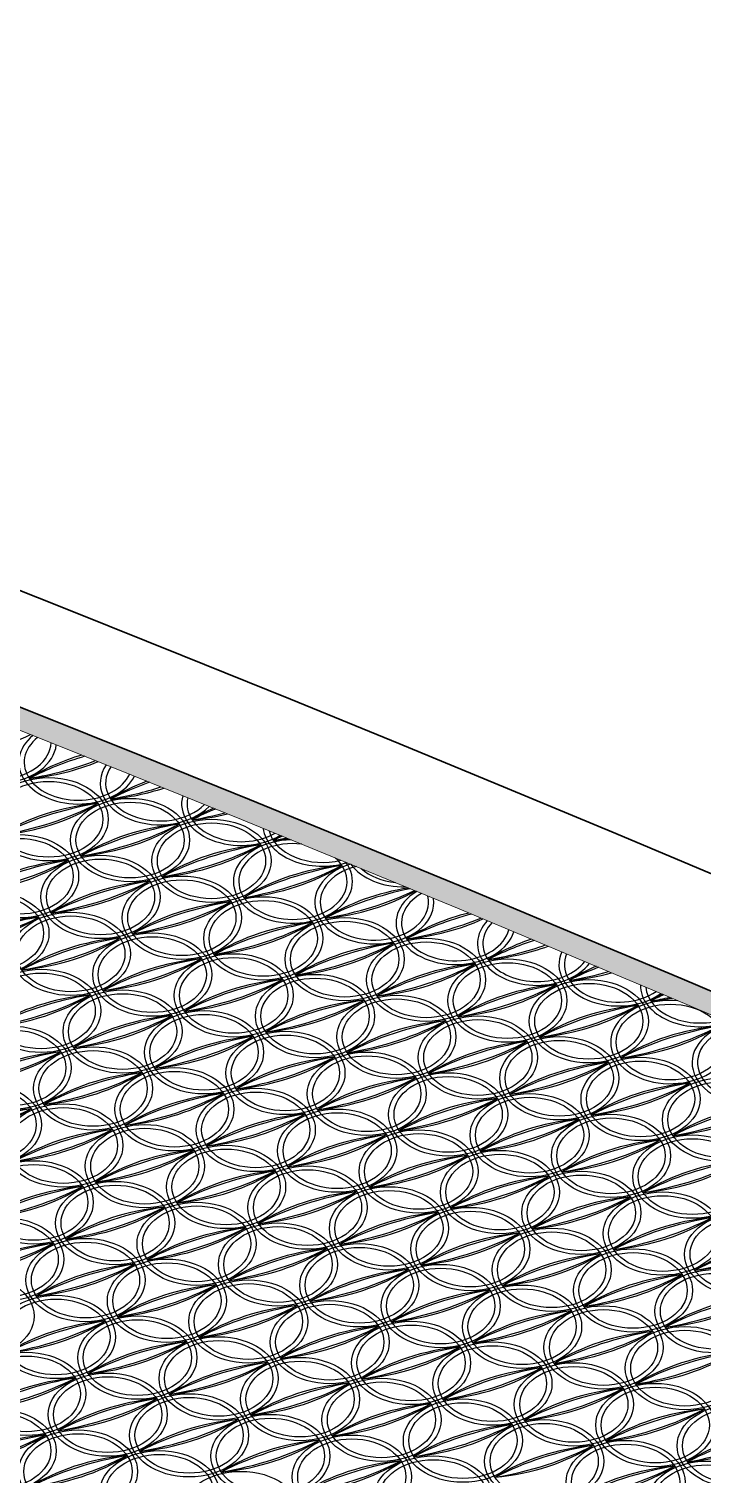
# Model space of a CAD drawing. Extents: x 1767995 to 4174245, y 542814 to 862564.
# Drawn here: x 4082718 to 4088936, y 589354 to 602712 of the extents above; entities that cross this region are included whole.
import ezdxf

# ---------------------------------------------------------------- set-up
doc = ezdxf.new("R2010")
doc.units = 0
doc.header["$LTSCALE"] = 3500
doc.layers.add('桥 构造粗实', color=1, linetype='Continuous', lineweight=30)

# ---------------------------------------------------------------- blocks, each defined once
blk = doc.blocks.new('2121212')
at = {"color": 8}
for centre, major_axis, start_param, end_param in [((-5210, 12138), (550, 0), 2.184179, 6.206131), ((-5210, 12138), (500, 0), 2.136341, 6.25416), ((-5895, 13167), (-1697, 0), 1.707987, 2.197006), ((-4458, 11947), (550, 0), 2.439312, 5.944966), ((-4458, 11947), (500, 0), 2.420868, 5.963503), ((-3773, 10918), (-1697, 0), -1.175579, -0.835323), ((-3420, 10389), (-2505, 0), -1.169356, -0.933532), ((-5495, 13504), (-2505, 0), 1.806196, 2.068667), ((-5143, 12975), (-1697, 0), 1.707987, 2.106935), ((-3706, 11755), (550, 0), 2.68808, 5.689798), ((-3706, 11755), (500, 0), 2.694761, 5.682909), ((-4732, 11421), (-550, 0), 3.141593, 9.424778), ((-4732, 11421), (-500, 0), 3.141593, 9.424778), ((-3021, 10727), (1697, 0), 2.064225, 2.30627), ((-2669, 10198), (-2505, 0), -1.102358, -0.933532), ((-4744, 13313), (2505, 0), -1.335396, -1.138817), ((-4391, 12784), (-1697, 0), 1.707987, 2.010978), ((-2954, 11564), (-550, 0), 6.087206, 8.568036), ((-4046, 10392), (1697, 0), 1.707987, 2.30627), ((-3694, 9863), (-2505, 0), -1.335396, -0.933532), ((-5417, 12449), (-1697, 0), 1.707987, 2.30627), ((-5769, 12978), (2505, 0), -1.335396, -0.933532), ((-2954, 11564), (-500, 0), 6.121513, 8.533831), ((-2269, 10535), (1697, 0), 2.158391, 2.30627), ((-1917, 10006), (-2505, 0), -1.037121, -0.933532), ((-3295, 10200), (-1697, 0), -1.433605, -0.835323), ((-2942, 9672), (-2505, 0), -1.335396, -0.933532), ((-4665, 12258), (-1697, 0), 1.707987, 2.30627), ((-5017, 12786), (-2505, 0), 1.806196, 2.208061), ((-3992, 13121), (-2505, 0), 1.806196, 1.932746), ((-3640, 12592), (-1697, 0), 1.707987, 1.906844), ((-5005, 10894), (-550, 0), 3.141593, 9.424778), ((-2476, 10846), (-550, 0), 4.740392, 9.90956), ((-2203, 11372), (550, 0), 3.234044, 5.132722), ((-2203, 11372), (500, 0), 3.307662, 5.059105), ((-1517, 10344), (-1697, 0), -0.892054, -0.835323), ((-1165, 9815), (-2505, 0), -0.973351, -0.933532), ((-3240, 12930), (-2505, 0), 1.806196, 1.857283), ((-2888, 12401), (1697, 0), -1.433605, -1.351142), ((-4253, 10703), (-550, 0), 3.141593, 9.424778), ((-2543, 10009), (-1697, 0), -1.433605, -0.835323), ((-2191, 9480), (-2505, 0), -1.335396, -0.933532), ((-3913, 12066), (-1697, 0), 1.707987, 2.30627), ((-4265, 12595), (2505, 0), -1.335396, -0.933532), ((-2476, 10846), (-500, 0), 4.549501, 10.100451), ((-4320, 9866), (1697, 0), 1.707987, 2.30627), ((-3968, 9337), (-2505, 0), -1.335396, -0.933532), ((-5690, 11923), (-1697, 0), 1.707987, 2.30627), ((-6043, 12452), (2505, 0), -1.335396, -0.933532), ((-4253, 10703), (-500, 0), 3.141593, 9.424778), ((-1791, 9817), (1697, 0), 1.707987, 2.30627), ((-1439, 9289), (-2505, 0), -1.335396, -0.933532), ((-3161, 11875), (1697, 0), -1.433605, -0.835323), ((-3514, 12403), (-2505, 0), 1.806196, 2.208061), ((-1724, 10654), (550, 0), 1.983456, 6.374575), ((-1724, 10654), (500, 0), 1.909294, 6.448737), ((-1451, 11181), (-550, 0), 6.756387, 7.884829), ((-1451, 11181), (-500, 0), 6.942883, 7.698334), ((-3568, 9674), (-1697, 0), -1.433605, -0.835323), ((-3216, 9145), (2505, 0), 1.806196, 2.208061), ((-4939, 11731), (-1697, 0), 1.707987, 2.30627), ((-5291, 12260), (2505, 0), -1.335396, -0.933532), ((-5279, 10368), (-550, 0), 3.141593, 9.424778), ((-1039, 9626), (-1697, 0), -1.351747, -0.835323), ((-687, 9097), (-2505, 0), -1.284653, -0.933532), ((-2762, 12212), (-2505, 0), 1.806196, 2.168425), ((-2410, 11683), (-1697, 0), 1.707987, 2.249775), ((-973, 10463), (550, 0), 2.284245, 6.068741), ((-973, 10463), (500, 0), 2.250467, 6.10244), ((-4527, 10177), (-550, 0), 3.141593, 9.424778), ((-2816, 9483), (1697, 0), 1.707987, 2.30627), ((-2464, 8954), (-2505, 0), -1.335396, -0.933532), ((-4187, 11540), (-1697, 0), 1.707987, 2.30627), ((-4539, 12069), (-2505, 0), 1.806196, 2.208061), ((-288, 9434), (1697, 0), 1.909406, 2.30627), ((-4594, 9340), (1697, 0), 1.707987, 2.30627), ((-4241, 8811), (-2505, 0), -1.335396, -0.933532), ((-5964, 11397), (1697, 0), -1.433605, -0.835323), ((-6316, 11925), (2505, 0), -1.335396, -0.933532), ((-4527, 10177), (-500, 0), 3.141593, 9.424778), ((-2065, 9291), (1697, 0), 1.707987, 2.30627), ((-1712, 8762), (-2505, 0), -1.335396, -0.933532), ((-3435, 11348), (-1697, 0), 1.707987, 2.30627), ((-3787, 11877), (2505, 0), -1.335396, -0.933532), ((-1998, 10128), (-550, 0), 3.141593, 9.424778), ((-1998, 10128), (-500, 0), 3.141593, 9.424778), ((65, 8906), (-2505, 0), -1.206958, -0.933532), ((-2010, 12020), (2505, 0), -1.335396, -1.039405), ((-1658, 11491), (-1697, 0), 1.707987, 2.154927), ((-221, 10271), (-550, 0), 5.700558, 8.929938), ((-221, 10271), (-500, 0), 5.696064, 8.934662), ((-3842, 9148), (1697, 0), 1.707987, 2.30627), ((-3490, 8619), (-2505, 0), -1.335396, -0.933532), ((-5212, 11205), (-1697, 0), 1.707987, 2.30627), ((-5564, 11734), (2505, 0), -1.335396, -0.933532), ((-1246, 9937), (-550, 0), 3.141593, 9.424778), ((-1246, 9937), (-500, 0), 3.141593, 9.424778), ((464, 9243), (1697, 0), 2.019653, 2.30627), ((816, 8714), (-2505, 0), -1.132712, -0.933532), ((-1313, 9100), (1697, 0), 1.707987, 2.30627), ((-961, 8571), (-2505, 0), -1.335396, -0.933532), ((-2683, 11157), (-1697, 0), 1.707987, 2.30627), ((-3036, 11686), (2505, 0), -1.335396, -0.933532), ((-1258, 11829), (2505, 0), -1.335396, -1.109096), ((-906, 11300), (-1697, 0), 1.707987, 2.05416), ((531, 10080), (-550, 0), 5.975372, 8.648841), ((531, 10080), (-500, 0), 5.998935, 8.624945), ((-4801, 9650), (-550, 0), 3.141593, 9.424778), ((-3090, 8956), (-1697, 0), -1.433605, -0.835323), ((-2738, 8428), (2505, 0), 1.806196, 2.208061), ((-4460, 11014), (-1697, 0), 1.707987, 2.30627), ((-4813, 11542), (-2505, 0), 1.806196, 2.208061), ((-561, 8908), (-1697, 0), -1.433605, -0.835323), ((-209, 8379), (-2505, 0), -1.335396, -0.933532), ((-1932, 10965), (1697, 0), -1.433605, -0.835323), ((-2284, 11494), (-2505, 0), 1.806196, 2.208061), ((1216, 9051), (-1697, 0), -1.018283, -0.835323), ((1568, 8522), (-2505, 0), -1.061322, -0.933532), ((-2338, 8765), (-1697, 0), -1.433605, -0.835323), ((-1986, 8236), (-2505, 0), -1.335396, -0.933532), ((-3709, 10822), (-1697, 0), 1.707987, 2.30627), ((-4061, 11351), (-2505, 0), 1.806196, 2.208061), ((191, 8717), (1697, 0), 1.707987, 2.30627), ((543, 8188), (-2505, 0), -1.335396, -0.933532), ((-1180, 10774), (-1697, 0), 1.707987, 2.30627), ((-1532, 11303), (-2505, 0), 1.806196, 2.208061), ((257, 9554), (-550, 0), 3.141593, 9.424778), ((-507, 11637), (-2505, 0), 1.806196, 1.958521), ((-154, 11108), (1697, 0), -1.433605, -1.196472), ((1283, 9888), (550, 0), 3.135575, 5.199786), ((-4115, 8622), (1697, 0), 1.707987, 2.30627), ((-3763, 8093), (-2505, 0), -1.335396, -0.933532), ((-5486, 10679), (-1697, 0), 1.707987, 2.30627), ((-5838, 11208), (-2505, 0), 1.806196, 2.208061), ((-4049, 9459), (-550, 0), 3.141593, 9.424778), ((-4049, 9459), (-500, 0), 3.141593, 9.424778), ((-1520, 9410), (-550, 0), 3.141593, 9.424778), ((-1520, 9410), (-500, 0), 3.141593, 9.424778), ((1009, 9362), (-550, 0), 4.582021, 10.033258), ((1283, 9888), (500, 0), 3.196104, 5.139109), ((1968, 8860), (-1697, 0), -0.918914, -0.835323), ((2320, 8331), (2505, 0), 2.149497, 2.208061), ((245, 11446), (2505, 0), -1.335396, -1.26188), ((597, 10917), (-1697, 0), 1.707987, 1.825363), ((-3297, 9267), (-550, 0), 3.141593, 9.424778), ((-1587, 8573), (1697, 0), 1.707987, 2.30627), ((-1234, 8045), (-2505, 0), -1.335396, -0.933532), ((-2957, 10631), (-1697, 0), 1.707987, 2.30627), ((-3309, 11159), (2505, 0), -1.335396, -0.933532), ((942, 8525), (1697, 0), 1.707987, 2.30627), ((1295, 7996), (-2505, 0), -1.335396, -0.933532), ((-428, 10582), (-1697, 0), 1.707987, 2.30627), ((-780, 11111), (2505, 0), -1.335396, -0.933532), ((1009, 9362), (-500, 0), 3.141593, 9.424778), ((-5074, 9124), (-550, 0), 3.141593, 9.424778), ((-3364, 8430), (1697, 0), 1.707987, 2.30627), ((-3011, 7901), (-2505, 0), -1.335396, -0.933532), ((-4734, 10487), (-1697, 0), 1.707987, 2.30627), ((-5086, 11016), (2505, 0), -1.335396, -0.933532), ((-3297, 9267), (-500, 0), 3.141593, 9.424778), ((-835, 8382), (1697, 0), 1.707987, 2.30627), ((-483, 7853), (-2505, 0), -1.335396, -0.933532), ((-2205, 10439), (-1697, 0), 1.707987, 2.30627), ((-2557, 10968), (-2505, 0), 1.806196, 2.208061), ((1694, 8333), (1697, 0), 1.707987, 2.30627), ((2046, 7805), (-2505, 0), -1.335396, -0.933532), ((324, 10391), (1697, 0), -1.433605, -0.835323), ((-29, 10919), (-2505, 0), 1.806196, 2.208061), ((1761, 9171), (550, 0), 1.914169, 6.414776), ((1761, 9171), (500, 0), 1.830167, 6.498987), ((-5074, 9124), (-500, 0), 3.141593, 9.424778), ((-2612, 8239), (1697, 0), 1.707987, 2.30627), ((-2260, 7710), (-2505, 0), -1.335396, -0.933532), ((-3982, 10296), (-1697, 0), 1.707987, 2.30627), ((-4335, 10825), (2505, 0), -1.335396, -0.933532), ((-83, 8190), (-1697, 0), -1.433605, -0.835323), ((269, 7662), (-2505, 0), -1.335396, -0.933532), ((-1453, 10247), (1697, 0), -1.433605, -0.835323), ((-1806, 10776), (-2505, 0), 1.806196, 2.208061), ((-16, 9027), (-550, 0), 3.141593, 9.424778), ((-16, 9027), (-500, 0), 3.141593, 9.424778), ((-4389, 8096), (-1697, 0), -1.433605, -0.835323), ((-4037, 7567), (2505, 0), 1.806196, 2.208061), ((-5759, 10153), (1697, 0), -1.433605, -0.835323), ((-6112, 10681), (2505, 0), -1.335396, -0.933532), ((-4322, 8933), (-550, 0), 3.141593, 9.424778), ((-1860, 8047), (-1697, 0), -1.433605, -0.835323), ((-1508, 7518), (-2505, 0), -1.335396, -0.933532), ((-3231, 10104), (-1697, 0), 1.707987, 2.30627), ((-3583, 10633), (-2505, 0), 1.806196, 2.208061), ((735, 8836), (-550, 0), 3.141593, 9.424778), ((-3571, 8741), (-550, 0), 3.141593, 9.424778), ((669, 7999), (1697, 0), 1.707987, 2.30627), ((1021, 7470), (-2505, 0), -1.335396, -0.933532), ((-702, 10056), (-1697, 0), 1.707987, 2.30627), ((-1054, 10585), (2505, 0), -1.335396, -0.933532), ((735, 8836), (-500, 0), 3.141593, 9.424778), ((-5348, 8598), (-550, 0), 3.141593, 9.424778), ((-3637, 7904), (1697, 0), 1.707987, 2.30627), ((-3285, 7375), (-2505, 0), -1.335396, -0.933532), ((-5008, 9961), (1697, 0), -1.433605, -0.835323), ((-5360, 10490), (-2505, 0), 1.806196, 2.208061), ((-1108, 7856), (-1697, 0), -1.433605, -0.835323), ((-756, 7327), (-2505, 0), -1.335396, -0.933532), ((-2479, 9913), (-1697, 0), 1.707987, 2.30627), ((-2831, 10442), (2505, 0), -1.335396, -0.933532), ((-1042, 8693), (-550, 0), 3.141593, 9.424778), ((-1042, 8693), (-500, 0), 3.141593, 9.424778), ((1420, 7807), (1697, 0), 1.707987, 2.30627), ((1773, 7278), (-2505, 0), -1.335396, -0.933532), ((50, 9864), (-1697, 0), 1.707987, 2.30627), ((-302, 10393), (2505, 0), -1.335396, -0.933532), ((-5348, 8598), (-500, 0), 3.141593, 9.424778), ((-2886, 7712), (1697, 0), 1.707987, 2.30627), ((-2533, 7184), (-2505, 0), -1.335396, -0.933532), ((-4256, 9770), (-1697, 0), 1.707987, 2.30627), ((-4608, 10298), (2505, 0), -1.335396, -0.933532), ((-2819, 8550), (-550, 0), 3.141593, 9.424778), ((-2819, 8550), (-500, 0), 3.141593, 9.424778), ((-357, 7664), (1697, 0), 1.707987, 2.30627), ((-4, 7135), (-2505, 0), -1.335396, -0.933532), ((-1727, 9721), (1697, 0), -1.433605, -0.835323), ((-2079, 10250), (-2505, 0), 1.806196, 2.208061), ((-4663, 7569), (1697, 0), 1.707987, 2.30627), ((-4310, 7040), (-2505, 0), -1.335396, -0.933532), ((-6033, 9626), (1697, 0), -1.433605, -0.835323), ((-6385, 10155), (2505, 0), -1.335396, -0.933532), ((-4596, 8406), (-550, 0), 3.141593, 9.424778), ((-4596, 8406), (-500, 0), 3.141593, 9.424778), ((-2134, 7521), (-1697, 0), -1.433605, -0.835323), ((-1781, 6992), (2505, 0), 1.806196, 2.208061), ((-3504, 9578), (-1697, 0), 1.707987, 2.30627), ((-3856, 10107), (2505, 0), -1.335396, -0.933532), ((2172, 7616), (-1697, 0), -1.433605, -0.835323), ((2525, 7087), (-2505, 0), -1.335396, -0.933532), ((802, 9673), (1697, 0), -1.433605, -0.835323), ((450, 10202), (-2505, 0), 1.806196, 2.208061), ((-3911, 7378), (1697, 0), 1.707987, 2.30627), ((-3559, 6849), (-2505, 0), -1.335396, -0.933532), ((-5281, 9435), (-1697, 0), 1.707987, 2.30627), ((-5634, 9964), (-2505, 0), 1.806196, 2.208061), ((-3844, 8215), (-550, 0), 3.141593, 9.424778), ((395, 7473), (-1697, 0), -1.433605, -0.835323), ((747, 6944), (-2505, 0), -1.335396, -0.933532), ((-975, 9530), (-1697, 0), 1.707987, 2.30627), ((-1328, 10059), (-2505, 0), 1.806196, 2.208061), ((-1382, 7329), (1697, 0), 1.707987, 2.30627), ((-1030, 6801), (-2505, 0), -1.335396, -0.933532), ((-2752, 9387), (-1697, 0), 1.707987, 2.30627), ((-3105, 9915), (-2505, 0), 1.806196, 2.208061), ((1147, 7281), (1697, 0), 1.707987, 2.30627), ((1499, 6752), (-2505, 0), -1.335396, -0.933532), ((-224, 9338), (-1697, 0), 1.707987, 2.30627), ((-576, 9867), (2505, 0), -1.335396, -0.933532), ((1213, 8118), (-550, 0), 3.141593, 9.424778), ((1213, 8118), (-500, 0), 3.141593, 9.424778), ((-3159, 7186), (1697, 0), 1.707987, 2.30627), ((-2807, 6657), (-2505, 0), -1.335396, -0.933532), ((-4530, 9243), (-1697, 0), 1.707987, 2.30627), ((-4882, 9772), (2505, 0), -1.335396, -0.933532), ((-3093, 8023), (-550, 0), 3.141593, 9.424778), ((-3093, 8023), (-500, 0), 3.141593, 9.424778), ((-630, 7138), (1697, 0), 1.707987, 2.30627), ((-278, 6609), (-2505, 0), -1.335396, -0.933532), ((-2001, 9195), (-1697, 0), 1.707987, 2.30627), ((-2353, 9724), (2505, 0), -1.335396, -0.933532), ((-564, 7975), (-550, 0), 3.141593, 9.424778), ((-564, 7975), (-500, 0), 3.141593, 9.424778), ((-4870, 7880), (-550, 0), 3.141593, 9.424778), ((-4870, 7880), (-500, 0), 3.141593, 9.424778), ((-2407, 6995), (1697, 0), 1.707987, 2.30627), ((-2055, 6466), (-2505, 0), -1.335396, -0.933532), ((-3778, 9052), (-1697, 0), 1.707987, 2.30627), ((-4130, 9581), (2505, 0), -1.335396, -0.933532), ((-2341, 7832), (-550, 0), 3.141593, 9.424778), ((-2341, 7832), (-500, 0), 3.141593, 9.424778), ((188, 7783), (-550, 0), 3.141593, 9.424778), ((1899, 7090), (1697, 0), 1.707987, 2.30627), ((2251, 6561), (-2505, 0), -1.335396, -0.933532), ((528, 9147), (-1697, 0), 1.707987, 2.30627), ((176, 9675), (2505, 0), -1.335396, -0.933532), ((-4185, 6852), (-1697, 0), -1.433605, -0.835323), ((-3832, 6323), (-2505, 0), -1.335396, -0.933532), ((-5555, 8909), (1697, 0), -1.433605, -0.835323), ((-5907, 9437), (2505, 0), -1.335396, -0.933532), ((-4118, 7689), (-550, 0), 3.141593, 9.424778), ((-4118, 7689), (-500, 0), 3.141593, 9.424778), ((121, 6946), (1697, 0), 1.707987, 2.30627), ((474, 6418), (-2505, 0), -1.335396, -0.933532), ((-1249, 9003), (-1697, 0), 1.707987, 2.30627), ((-1601, 9532), (2505, 0), -1.335396, -0.933532), ((188, 7783), (-500, 0), 3.141593, 9.424778), ((-3366, 7497), (-550, 0), 3.141593, 9.424778), ((-1656, 6803), (-1697, 0), -1.433605, -0.835323), ((-1303, 6274), (2505, 0), 1.806196, 2.208061), ((-3026, 8860), (-1697, 0), 1.707987, 2.30627), ((-3378, 9389), (-2505, 0), 1.806196, 2.208061), ((873, 6755), (-1697, 0), -1.433605, -0.835323), ((1226, 6226), (-2505, 0), -1.335396, -0.933532), ((-497, 8812), (1697, 0), -1.433605, -0.835323), ((-849, 9341), (-2505, 0), 1.806196, 2.208061), ((-3433, 6660), (-1697, 0), -1.433605, -0.835323), ((-3080, 6131), (-2505, 0), -1.335396, -0.933532), ((-4803, 8717), (-1697, 0), 1.707987, 2.30627), ((-5155, 9246), (-2505, 0), 1.806196, 2.208061), ((-904, 6612), (-1697, 0), -1.433605, -0.835323), ((-552, 6083), (-2505, 0), -1.335396, -0.933532), ((-2274, 8669), (-1697, 0), 1.707987, 2.30627), ((-2627, 9198), (-2505, 0), 1.806196, 2.208061), ((1692, 7400), (-550, 0), 3.141593, 9.424778), ((-5143, 7354), (-550, 0), 3.141593, 9.424778), ((-5143, 7354), (-500, 0), 3.141593, 9.424778), ((-2681, 6468), (1697, 0), 1.707987, 2.30627), ((-2329, 5940), (-2505, 0), -1.335396, -0.933532), ((-4051, 8526), (-1697, 0), 1.707987, 2.30627), ((-4404, 9054), (-2505, 0), 1.806196, 2.208061), ((-2614, 7306), (-550, 0), 3.141593, 9.424778), ((-86, 7257), (-550, 0), 3.141593, 9.424778), ((1625, 6563), (1697, 0), 1.707987, 2.30627), ((1977, 6034), (-2505, 0), -1.335396, -0.933532), ((255, 8620), (-1697, 0), 1.707987, 2.30627), ((-98, 9149), (-2505, 0), 1.806196, 2.208061), ((-4458, 6325), (1697, 0), 1.707987, 2.30627), ((-4106, 5797), (-2505, 0), -1.335396, -0.933532), ((-5828, 8382), (-1697, 0), 1.707987, 2.30627), ((-6181, 8911), (2505, 0), -1.335396, -0.933532), ((-4392, 7162), (-550, 0), 3.141593, 9.424778), ((-4392, 7162), (-500, 0), 3.141593, 9.424778), ((-1863, 7114), (-550, 0), 3.141593, 9.424778), ((-152, 6420), (1697, 0), 1.707987, 2.30627), ((200, 5891), (-2505, 0), -1.335396, -0.933532), ((-1522, 8477), (-1697, 0), 1.707987, 2.30627), ((-1875, 9006), (2505, 0), -1.335396, -0.933532), ((-86, 7257), (-500, 0), 3.141593, 9.424778), ((2377, 6372), (1697, 0), 1.707987, 2.30627), ((2729, 5843), (-2505, 0), -1.335396, -0.933532), ((1006, 8429), (-1697, 0), 1.707987, 2.30627), ((654, 8958), (2505, 0), -1.335396, -0.933532), ((-3640, 6971), (-550, 0), 3.141593, 9.424778), ((-1929, 6277), (1697, 0), 1.707987, 2.30627), ((-1577, 5748), (-2505, 0), -1.335396, -0.933532), ((-3300, 8334), (-1697, 0), 1.707987, 2.30627), ((-3652, 8863), (2505, 0), -1.335396, -0.933532), ((-1863, 7114), (-500, 0), 3.141593, 9.424778), ((600, 6229), (1697, 0), 1.707987, 2.30627), ((952, 5700), (-2505, 0), -1.335396, -0.933532), ((-771, 8286), (1697, 0), -1.433605, -0.835323), ((-1123, 8815), (-2505, 0), 1.806196, 2.208061), ((-3706, 6134), (1697, 0), 1.707987, 2.30627), ((-3354, 5605), (-2505, 0), -1.335396, -0.933532), ((-5077, 8191), (1697, 0), -1.433605, -0.835323), ((-5429, 8720), (2505, 0), -1.335396, -0.933532), ((-3640, 6971), (-500, 0), 3.141593, 9.424778), ((-1177, 6085), (-1697, 0), -1.433605, -0.835323), ((-825, 5557), (-2505, 0), -1.335396, -0.933532), ((-2548, 8143), (-1697, 0), 1.707987, 2.30627), ((-2900, 8671), (2505, 0), -1.335396, -0.933532), ((1351, 6037), (-1697, 0), -1.433605, -0.835323), ((1704, 5508), (-2505, 0), -1.335396, -0.933532), ((-19, 8094), (-1697, 0), 1.707987, 2.30627), ((-371, 8623), (-2505, 0), 1.806196, 2.208061), ((1418, 6874), (-550, 0), 3.141593, 9.424778), ((1418, 6874), (-500, 0), 3.141593, 9.424778), ((-2955, 5942), (-1697, 0), -1.433605, -0.835323), ((-2602, 5413), (2505, 0), 1.806196, 2.208061), ((-4325, 7999), (1697, 0), -1.433605, -0.835323), ((-4677, 8528), (-2505, 0), 1.806196, 2.208061), ((-2888, 6779), (-550, 0), 3.141593, 9.424778), ((-4665, 6636), (-550, 0), 3.141593, 9.424778), ((-4665, 6636), (-500, 0), 3.141593, 9.424778), ((-2136, 6588), (-550, 0), 3.141593, 9.424778), ((-426, 5894), (1697, 0), 1.707987, 2.30627), ((-73, 5365), (-2505, 0), -1.335396, -0.933532), ((-1796, 7951), (-1697, 0), 1.707987, 2.30627), ((-2148, 8480), (-2505, 0), 1.806196, 2.208061), ((2103, 5846), (1697, 0), 1.707987, 2.30627), ((2455, 5317), (-2505, 0), -1.335396, -0.933532), ((733, 7903), (-1697, 0), 1.707987, 2.30627), ((381, 8431), (2505, 0), -1.335396, -0.933532), ((-3913, 6445), (-550, 0), 3.141593, 9.424778), ((-2203, 5751), (1697, 0), 1.707987, 2.30627), ((-1851, 5222), (-2505, 0), -1.335396, -0.933532), ((-3573, 7808), (1697, 0), -1.433605, -0.835323), ((-3925, 8337), (2505, 0), -1.335396, -0.933532), ((-2136, 6588), (-500, 0), 3.141593, 9.424778), ((326, 5702), (1697, 0), 1.707987, 2.30627), ((678, 5174), (-2505, 0), -1.335396, -0.933532), ((-1044, 7759), (-1697, 0), 1.707987, 2.30627), ((-1397, 8288), (2505, 0), -1.335396, -0.933532), ((393, 6539), (-550, 0), 3.141593, 9.424778), ((393, 6539), (-500, 0), 3.141593, 9.424778), ((-3980, 5608), (-1697, 0), -1.433605, -0.835323), ((-3628, 5079), (-2505, 0), -1.335396, -0.933532), ((-5350, 7665), (-1697, 0), 1.707987, 2.30627), ((-5703, 8193), (-2505, 0), 1.806196, 2.208061), ((-3913, 6445), (-500, 0), 3.141593, 9.424778), ((-1451, 5559), (1697, 0), 1.707987, 2.30627), ((-1099, 5030), (-2505, 0), -1.335396, -0.933532), ((-2821, 7616), (-1697, 0), 1.707987, 2.30627), ((-3174, 8145), (-2505, 0), 1.806196, 2.208061), ((1078, 5511), (1697, 0), 1.707987, 2.30627), ((1430, 4982), (-2505, 0), -1.335396, -0.933532), ((-293, 7568), (1697, 0), -1.433605, -0.835323), ((-645, 8097), (-2505, 0), 1.806196, 2.208061), ((-3228, 5416), (1697, 0), 1.707987, 2.30627), ((-2876, 4887), (-2505, 0), -1.335396, -0.933532), ((-4599, 7473), (1697, 0), -1.433605, -0.835323), ((-4951, 8002), (2505, 0), -1.335396, -0.933532), ((-3162, 6253), (-550, 0), 3.141593, 9.424778), ((-3162, 6253), (-500, 0), 3.141593, 9.424778), ((-2410, 6062), (-550, 0), 3.141593, 9.424778), ((-699, 5368), (-1697, 0), -1.433605, -0.835323), ((-347, 4839), (2505, 0), 1.806196, 2.208061), ((-2070, 7425), (-1697, 0), 1.707987, 2.30627), ((-2422, 7954), (-2505, 0), 1.806196, 2.208061), ((1830, 5319), (-1697, 0), -1.433605, -0.835323), ((2182, 4790), (-2505, 0), -1.335396, -0.933532), ((459, 7376), (-1697, 0), 1.707987, 2.30627), ((107, 7905), (-2505, 0), 1.806196, 2.208061), ((-2476, 5224), (1697, 0), 1.707987, 2.30627), ((-2124, 4696), (-2505, 0), -1.335396, -0.933532), ((-3847, 7282), (-1697, 0), 1.707987, 2.30627), ((-4199, 7810), (-2505, 0), 1.806196, 2.208061), ((52, 5176), (1697, 0), 1.707987, 2.30627), ((405, 4647), (-2505, 0), -1.335396, -0.933532), ((-1318, 7233), (-1697, 0), 1.707987, 2.30627), ((-1670, 7762), (2505, 0), -1.335396, -0.933532), ((119, 6013), (-550, 0), 3.141593, 9.424778), ((119, 6013), (-500, 0), 3.141593, 9.424778), ((-4254, 5081), (-1697, 0), -1.433605, -0.835323), ((-3901, 4553), (-2505, 0), -1.335396, -0.933532), ((-5624, 7138), (1697, 0), -1.433605, -0.835323), ((-5976, 7667), (-2505, 0), 1.806196, 2.208061), ((-1725, 5033), (1697, 0), 1.707987, 2.30627), ((-1372, 4504), (-2505, 0), -1.335396, -0.933532), ((-3095, 7090), (-1697, 0), 1.707987, 2.30627), ((-3447, 7619), (2505, 0), -1.335396, -0.933532), ((-1658, 5870), (-550, 0), 3.141593, 9.424778), ((-1658, 5870), (-500, 0), 3.141593, 9.424778), ((804, 4985), (1697, 0), 1.707987, 2.30627), ((1156, 4456), (-2505, 0), -1.335396, -0.933532), ((-566, 7042), (-1697, 0), 1.707987, 2.30627), ((-918, 7571), (2505, 0), -1.335396, -0.933532), ((871, 5822), (-550, 0), 3.141593, 9.424778), ((871, 5822), (-500, 0), 3.141593, 9.424778), ((-3502, 4890), (1697, 0), 1.707987, 2.30627), ((-3150, 4361), (-2505, 0), -1.335396, -0.933532), ((-4872, 6947), (-1697, 0), 1.707987, 2.30627), ((-5224, 7476), (-2505, 0), 1.806196, 2.208061), ((-3435, 5727), (-550, 0), 3.141593, 9.424778), ((-3435, 5727), (-500, 0), 3.141593, 9.424778), ((-973, 4841), (1697, 0), 1.707987, 2.30627), ((-621, 4313), (-2505, 0), -1.335396, -0.933532), ((-2343, 6899), (-1697, 0), 1.707987, 2.30627), ((-2696, 7427), (2505, 0), -1.335396, -0.933532), ((-906, 5678), (-550, 0), 3.141593, 9.424778), ((-906, 5678), (-500, 0), 3.141593, 9.424778), ((-2684, 5535), (-550, 0), 3.141593, 9.424778), ((-2684, 5535), (-500, 0), 3.141593, 9.424778), ((1556, 4793), (1697, 0), 1.707987, 2.30627), ((1908, 4264), (-2505, 0), -1.335396, -0.933532), ((186, 6850), (-1697, 0), 1.707987, 2.30627), ((-167, 7379), (-2505, 0), 1.806196, 2.208061), ((-2750, 4698), (-1697, 0), -1.433605, -0.835323), ((-2398, 4169), (-2505, 0), -1.335396, -0.933532), ((-4120, 6755), (1697, 0), -1.433605, -0.835323), ((-4473, 7284), (2505, 0), -1.335396, -0.933532), ((-221, 4650), (-1697, 0), -1.433605, -0.835323), ((131, 4121), (2505, 0), 1.806196, 2.208061), ((-1592, 6707), (-1697, 0), 1.707987, 2.30627), ((-1944, 7236), (-2505, 0), 1.806196, 2.208061), ((2308, 4602), (-1697, 0), -1.433605, -0.835323), ((2660, 4073), (-2505, 0), -1.335396, -0.933532), ((937, 6659), (1697, 0), -1.433605, -0.835323), ((585, 7187), (-2505, 0), 1.806196, 2.208061), ((-4527, 4555), (1697, 0), 1.707987, 2.30627), ((-4175, 4026), (-2505, 0), -1.335396, -0.933532), ((-5898, 6612), (-1697, 0), 1.707987, 2.30627), ((-6250, 7141), (-2505, 0), 1.806196, 2.208061), ((-1998, 4507), (-1697, 0), -1.433605, -0.835323), ((-1646, 3978), (2505, 0), 1.806196, 2.208061), ((-3369, 6564), (-1697, 0), 1.707987, 2.30627), ((-3721, 7093), (-2505, 0), 1.806196, 2.208061), ((-1932, 5344), (-550, 0), 3.141593, 9.424778), ((531, 4458), (-1697, 0), -1.433605, -0.835323), ((883, 3930), (-2505, 0), -1.335396, -0.933532), ((-840, 6516), (-1697, 0), 1.707987, 2.30627), ((-1192, 7044), (-2505, 0), 1.806196, 2.208061), ((-3775, 4364), (-1697, 0), -1.433605, -0.835323), ((-3423, 3835), (-2505, 0), -1.335396, -0.933532), ((-5146, 6421), (1697, 0), -1.433605, -0.835323), ((-5498, 6950), (-2505, 0), 1.806196, 2.208061), ((-3709, 5201), (-550, 0), 3.141593, 9.424778), ((-3709, 5201), (-500, 0), 3.141593, 9.424778), ((-1247, 4315), (1697, 0), 1.707987, 2.30627), ((-894, 3786), (-2505, 0), -1.335396, -0.933532), ((-2617, 6372), (-1697, 0), 1.707987, 2.30627), ((-2969, 6901), (-2505, 0), 1.806196, 2.208061), ((-1180, 5152), (-550, 0), 3.141593, 9.424778), ((1349, 5104), (-550, 0), 3.141593, 9.424778), ((-2957, 5009), (-550, 0), 3.141593, 9.424778), ((1282, 4267), (1697, 0), 1.707987, 2.30627), ((1635, 3738), (-2505, 0), -1.335396, -0.933532), ((-88, 6324), (-1697, 0), 1.707987, 2.30627), ((-440, 6853), (2505, 0), -1.335396, -0.933532), ((1349, 5104), (-500, 0), 3.141593, 9.424778)]:
    blk.add_ellipse(centre, major_axis=major_axis, ratio=0.7, start_param=start_param, end_param=end_param, dxfattribs=at)
for centre, major_axis in [((-3980, 11229), (550, 0)), ((-3980, 11229), (500, 0)), ((-3228, 11037), (550, 0)), ((-3228, 11037), (500, 0)), ((-5005, 10894), (500, 0)), ((-3502, 10511), (550, 0)), ((-3502, 10511), (500, 0)), ((-5279, 10368), (500, 0)), ((-2750, 10320), (550, 0)), ((-2750, 10320), (500, 0)), ((-3775, 9985), (550, 0)), ((-3775, 9985), (500, 0)), ((-3023, 9793), (550, 0)), ((-3023, 9793), (500, 0)), ((-4801, 9650), (500, 0)), ((-495, 9745), (550, 0)), ((-495, 9745), (500, 0)), ((-2272, 9602), (550, 0)), ((-2272, 9602), (500, 0)), ((257, 9554), (500, 0)), ((-768, 9219), (550, 0)), ((-768, 9219), (500, 0)), ((-2545, 9076), (550, 0)), ((-2545, 9076), (500, 0)), ((-4322, 8933), (500, 0)), ((-1794, 8884), (550, 0)), ((-1794, 8884), (500, 0)), ((-3571, 8741), (500, 0)), ((1487, 8644), (550, 0)), ((1487, 8644), (500, 0)), ((-290, 8501), (550, 0)), ((-290, 8501), (500, 0)), ((-2067, 8358), (550, 0)), ((-2067, 8358), (500, 0)), ((462, 8310), (550, 0)), ((462, 8310), (500, 0)), ((-3844, 8215), (500, 0)), ((-1315, 8166), (550, 0)), ((-1315, 8166), (500, 0)), ((-1589, 7640), (550, 0)), ((-1589, 7640), (500, 0)), ((940, 7592), (550, 0)), ((940, 7592), (500, 0)), ((-3366, 7497), (500, 0)), ((-837, 7449), (550, 0)), ((-837, 7449), (500, 0)), ((1692, 7400), (500, 0)), ((-2614, 7306), (500, 0)), ((666, 7066), (550, 0)), ((666, 7066), (500, 0)), ((-1111, 6922), (550, 0)), ((-1111, 6922), (500, 0)), ((-5417, 6828), (550, 0)), ((-2888, 6779), (500, 0)), ((-359, 6731), (550, 0)), ((-359, 6731), (500, 0)), ((-1385, 6396), (550, 0)), ((-1385, 6396), (500, 0)), ((1144, 6348), (550, 0)), ((1144, 6348), (500, 0)), ((-633, 6205), (550, 0)), ((-633, 6205), (500, 0)), ((-4939, 6110), (550, 0)), ((-4939, 6110), (500, 0)), ((-2410, 6062), (500, 0)), ((-4187, 5918), (550, 0)), ((-4187, 5918), (500, 0)), ((1622, 5630), (550, 0)), ((-5212, 5584), (550, 0)), ((-5212, 5584), (500, 0)), ((1622, 5630), (500, 0)), ((-4461, 5392), (550, 0)), ((-4461, 5392), (500, 0)), ((-155, 5487), (550, 0)), ((-155, 5487), (500, 0)), ((-1932, 5344), (500, 0)), ((597, 5295), (550, 0)), ((597, 5295), (500, 0)), ((-1180, 5152), (500, 0))]:
    blk.add_ellipse(centre, major_axis=major_axis, ratio=0.7, dxfattribs=at)

msp = doc.modelspace()

# ---------------------------------------------------------------- hatches: boundary and pattern name
h = msp.add_hatch(color=8)
h.paths.add_polyline_path([(4084757, 595589.6), (4083758.6, 595994.1), (4082760.3, 596394.4), (4081761.9, 596790.6), (4080763.6, 597182.7), (4079765.3, 597570.7), (4078766.9, 597954.6), (4077768.6, 598334.4), (4076770.3, 598710.1), (4075772, 599081.6), (4074773.7, 599449.1), (4073775.4, 599812.4), (4072777.1, 600171.7), (4071778.8, 600526.8), (4070780.6, 600877.8), (4069782.3, 601224.7), (4068784, 601567.5), (4067785.8, 601906.2), (4066787.5, 602240.8), (4065789.3, 602571.3), (4064791.1, 602897.7), (4063792.8, 603220), (4062794.6, 603538.1), (4061796.4, 603852.2), (4060798.2, 604162.1), (4059800, 604468), (4058801.8, 604769.7), (4057803.6, 605067.3), (4056805.4, 605360.9), (4055807.2, 605650.3), (4054809.1, 605935.6), (4053810.9, 606216.8), (4052812.7, 606493.9), (4051814.6, 606766.8), (4050816.4, 607035.7), (4049818.3, 607300.5), (4048820.1, 607561.2), (4047822, 607817.7), (4046823.9, 608070.2), (4045825.8, 608318.5), (4044827.6, 608562.8), (4043829.5, 608802.9), (4042831.4, 609038.9), (4041833.3, 609270.9), (4040835.2, 609498.7), (4039837.2, 609722.4), (4038839.1, 609942), (4037841, 610157.5), (4036842.9, 610368.9), (4035844.8, 610576.2), (4034846.8, 610779.3), (4033848.7, 610978.4), (4032850.7, 611173.4), (4031852.6, 611364.3), (4030854.6, 611551), (4029856.5, 611733.7), (4028858.5, 611912.2), (4028815.8, 611919.7, 0.9565873), (4028643.4, 611139.3), (4028945.6, 611058.3), (4029945.6, 610783.9), (4030945.6, 610503), (4031945.6, 610215.6), (4032945.6, 609921.7), (4033945.6, 609621.4), (4034945.6, 609314.5), (4035945.6, 609001.2), (4036945.6, 608681.3), (4037945.6, 608355), (4038945.6, 608022.2), (4039945.6, 607682.9), (4040945.6, 607337.2), (4041945.6, 606984.9), (4042945.6, 606626.2), (4043945.6, 606261), (4044945.6, 605889.3), (4045945.6, 605511.1), (4046945.6, 605126.4), (4047945.6, 604735.3), (4048945.6, 604337.7), (4049945.6, 603933.6), (4050945.6, 603523), (4051945.6, 603106), (4052945.6, 602682.5), (4053945.6, 602252.5), (4054945.6, 601816), (4055945.6, 601373.1), (4056945.6, 600923.6), (4057945.6, 600467.7), (4058945.6, 600005.4), (4059945.6, 599536.5), (4060945.6, 599061.2), (4061945.6, 598579.4), (4062945.6, 598091.2), (4063945.6, 597596.4), (4064945.6, 597095.2), (4065945.6, 596587.6), (4066945.6, 596073.4), (4067945.6, 595552.8), (4068945.6, 595025.7), (4069945.6, 594492.2), (4070945.6, 593952.1), (4071945.6, 593405.6), (4072945.6, 592852.7), (4073945.6, 592293.2), (4074945.6, 591727.4), (4075945.6, 591155), (4076945.6, 590576.2), (4077945.6, 589990.9), (4078945.6, 589399.1), (4079945.6, 588800.9), (4080945.6, 588196.2), (4081945.6, 587585), (4082945.6, 586967.4), (4083945.6, 586343.3), (4084945.6, 585712.7), (4085235, 585528.3), (4106012.6, 585163, 0.7232141), (4106263.2, 585880.3), (4105724.3, 586147.3), (4104725.8, 586638.1), (4103727.3, 587124.7), (4102728.8, 587607.2), (4101730.3, 588085.6), (4100731.8, 588559.9), (4099733.3, 589030.1), (4098734.8, 589496.1), (4097736.4, 589958.1), (4096737.9, 590416), (4095739.5, 590869.7), (4094741, 591319.3), (4093742.6, 591764.8), (4092744.2, 592206.3), (4091745.7, 592643.6), (4090747.3, 593076.8), (4089748.9, 593505.8), (4088750.5, 593930.8), (4087752.1, 594351.7), (4086753.8, 594768.4), (4085755.4, 595181.1)])
h.paths.add_polyline_path([(4084681.6, 595404.4), (4085679.3, 594996.1), (4086677, 594583.7), (4087674.8, 594167.3), (4088672.5, 593746.7), (4089670.3, 593322), (4090668, 592893.1), (4091665.8, 592460.2), (4092663.6, 592023.2), (4093661.4, 591582.1), (4094659.2, 591136.8), (4095657, 590687.5), (4096654.9, 590234), (4097652.7, 589776.4), (4098650.5, 589314.8), (4099648.4, 588849), (4100646.3, 588379.1), (4101644.1, 587905.1), (4102642, 587427), (4103639.9, 586944.8), (4104637.8, 586458.4), (4105635.8, 585968), (4106153.8, 585711.3, -0.692809), (4106016.1, 585363), (4085294.9, 585727.3), (4085052.6, 585881.7), (4084051.8, 586512.7), (4083051, 587137.3), (4082050.2, 587755.4), (4081049.4, 588367.1), (4080048.6, 588972.3), (4079047.8, 589571), (4078047, 590163.2), (4077046.2, 590749), (4076045.3, 591328.3), (4075044.5, 591901.2), (4074043.6, 592467.6), (4073042.8, 593027.5), (4072041.9, 593580.9), (4071041, 594127.9), (4070040.1, 594668.4), (4069039.3, 595202.4), (4068038.4, 595730), (4067037.5, 596251), (4066036.5, 596765.7), (4065035.6, 597273.8), (4064034.7, 597775.5), (4063033.8, 598270.7), (4062032.8, 598759.4), (4061031.9, 599241.6), (4060030.9, 599717.4), (4059030, 600186.7), (4058029, 600649.5), (4057028, 601105.8), (4056027, 601555.7), (4055026.1, 601999.1), (4054025.1, 602436), (4053024.1, 602866.4), (4052023, 603290.4), (4051022, 603707.8), (4050021, 604118.8), (4049020, 604523.3), (4048018.9, 604921.4), (4047017.9, 605312.9), (4046016.8, 605698), (4045015.8, 606076.5), (4044014.7, 606448.6), (4043013.6, 606814.2), (4042012.5, 607173.4), (4041011.5, 607526), (4040010.4, 607872.1), (4039009.3, 608211.8), (4038008.2, 608545), (4037007, 608871.6), (4036005.9, 609191.8), (4035004.8, 609505.5), (4034003.7, 609812.7), (4033002.5, 610113.4), (4032001.4, 610407.7), (4031000.2, 610695.4), (4029999.1, 610976.6), (4028997.9, 611251.4), (4028695.1, 611332.5, -0.9565873), (4028781.3, 611722.7), (4028823.7, 611715.3), (4029820.9, 611536.9), (4030818.2, 611354.4), (4031815.4, 611167.7), (4032812.7, 610977), (4033810, 610782.2), (4034807.3, 610583.3), (4035804.6, 610380.3), (4036801.9, 610173.1), (4037799.2, 609961.9), (4038796.5, 609746.6), (4039793.8, 609527.1), (4040791.1, 609303.6), (4041788.4, 609076), (4042785.8, 608844.2), (4043783.1, 608608.4), (4044780.5, 608368.4), (4045777.9, 608124.4), (4046775.2, 607876.2), (4047772.6, 607623.9), (4048770, 607367.6), (4049767.4, 607107.1), (4050764.8, 606842.5), (4051762.2, 606573.8), (4052759.6, 606301), (4053757, 606024.2), (4054754.5, 605743.2), (4055751.9, 605458.1), (4056749.3, 605168.9), (4057746.8, 604875.6), (4058744.3, 604578.2), (4059741.7, 604276.6), (4060739.2, 603971), (4061736.7, 603661.3), (4062734.2, 603347.5), (4063731.7, 603029.5), (4064729.3, 602707.5), (4065726.8, 602381.3), (4066724.3, 602051.1), (4067721.9, 601716.7), (4068719.4, 601378.3), (4069717, 601035.7), (4070714.6, 600689), (4071712.1, 600338.2), (4072709.7, 599983.4), (4073707.3, 599624.4), (4074704.9, 599261.3), (4075702.6, 598894.1), (4076700.2, 598522.7), (4077697.8, 598147.3), (4078695.5, 597767.8), (4079693.1, 597384.2), (4080690.8, 596996.4), (4081688.5, 596604.6), (4082686.2, 596208.6), (4083683.9, 595808.6)], flags=16)

# ---------------------------------------------------------------- linework, layer by layer
at = {"layer": '桥 构造粗实'}
for points in [[(4070108.8, 602169.9), (4071110.5, 601821.8), (4072112.3, 601469.6), (4073114, 601113.2), (4074115.7, 600752.7), (4075117.4, 600388.1), (4076119.1, 600019.4), (4077120.8, 599646.6), (4078122.5, 599269.7), (4079124.2, 598888.6), (4080125.8, 598503.4), (4081127.5, 598114.1), (4082129.2, 597720.7), (4083130.8, 597323.2), (4084132.5, 596921.6), (4085134.1, 596515.8), (4086135.7, 596105.9), (4087137.4, 595691.9), (4088139, 595273.8), (4089140.6, 594851.6)], [(4070780.6, 600877.8), (4071778.8, 600526.8), (4072777.1, 600171.7), (4073775.4, 599812.4), (4074773.7, 599449.1), (4075772, 599081.6), (4076770.3, 598710.1), (4077768.6, 598334.4), (4078766.9, 597954.6), (4079765.3, 597570.7), (4080763.6, 597182.7), (4081761.9, 596790.6), (4082760.3, 596394.4), (4083758.6, 595994.1), (4084757, 595589.6), (4085755.4, 595181.1), (4086753.8, 594768.4), (4087752.1, 594351.7), (4088750.5, 593930.8), (4089748.9, 593505.8)]]:
    msp.add_lwpolyline(points, dxfattribs=at)
at = {"layer": '桥 构造粗实', "color": 252, "lineweight": 15}
msp.add_lwpolyline([(4070714.6, 600689), (4071712.1, 600338.2), (4072709.7, 599983.4), (4073707.3, 599624.4), (4074704.9, 599261.3), (4075702.6, 598894.1), (4076700.2, 598522.7), (4077697.8, 598147.3), (4078695.5, 597767.8), (4079693.1, 597384.2), (4080690.8, 596996.4), (4081688.5, 596604.6), (4082686.2, 596208.6), (4083683.9, 595808.6), (4084681.6, 595404.4), (4085679.3, 594996.1), (4086677, 594583.7), (4087674.8, 594167.3), (4088672.5, 593746.7), (4089670.3, 593322)], dxfattribs=at)

# ---------------------------------------------------------------- block references
msp.add_blockref('2121212', (4087632.7, 583985.6))

doc.saveas('drawing.dxf')
